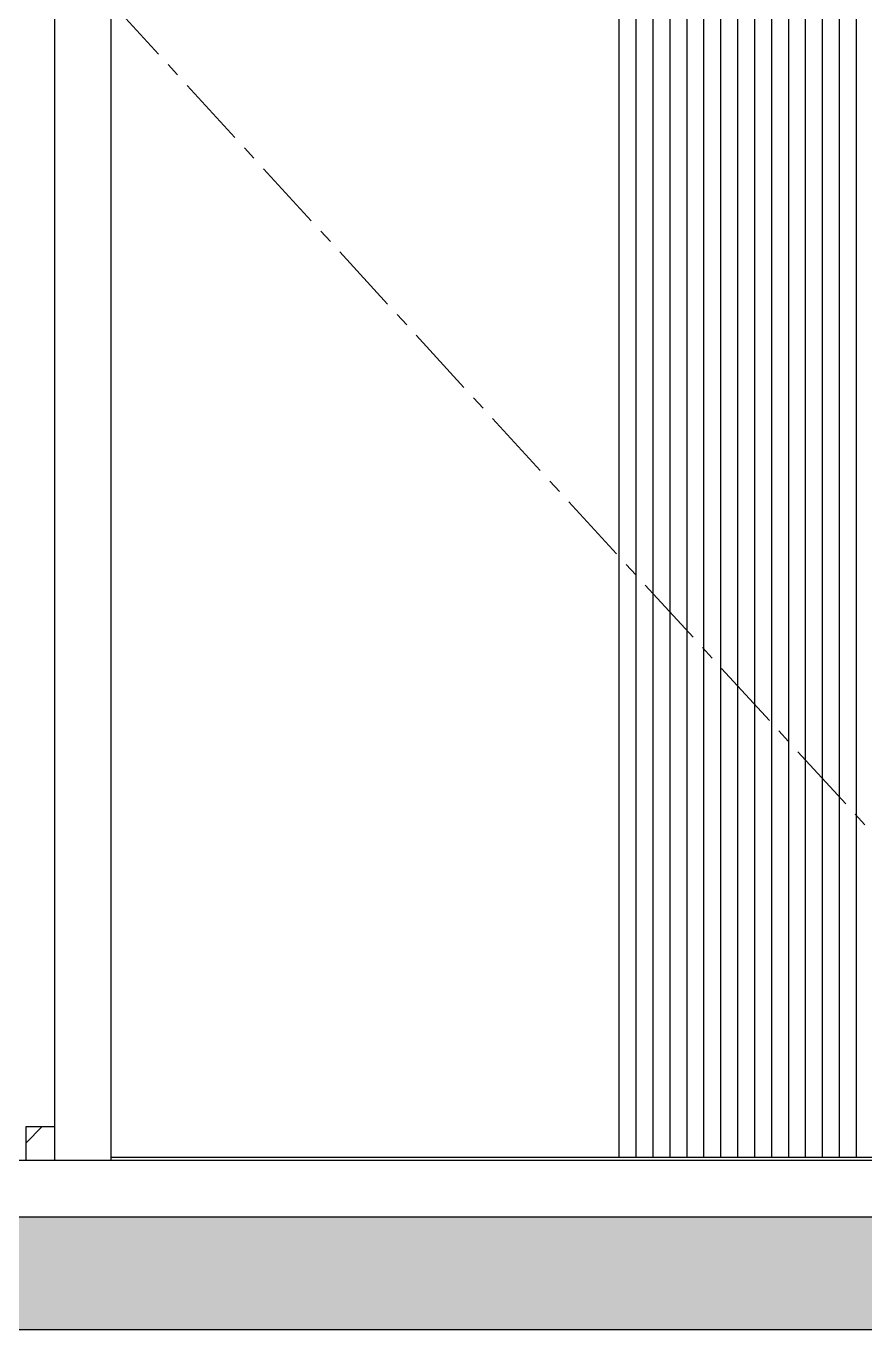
# Model space of a CAD drawing. Header units: millimetres. Extents: x -94739 to 67223, y -48947 to 34737.
# Drawn here: x -83063 to -82320, y -47258 to -46104 of the extents above; entities that cross this region are included whole.
import ezdxf

# ---------------------------------------------------------------- set-up
doc = ezdxf.new("R2010")
doc.units = ezdxf.units.MM
doc.linetypes.add('CENTER', pattern=[2, 1.25, -0.25, 0.25, -0.25])
for name, color, linetype in [('DT-深灰填充', 251, 'Continuous'), ('DT-通用', 200, 'Continuous'), ('EL', 1, 'Continuous')]:
    doc.layers.add(name, color=color, linetype=linetype)

# ---------------------------------------------------------------- blocks, each defined once
blk = doc.blocks.new('*U147')
at = {"layer": 'DT-深灰填充'}
blk.add_hatch(color=256, dxfattribs=at).paths.add_polyline_path([(0, -100), (4725, -100), (4725, 0), (0, 0)])
at = {"layer": 'DT-通用', "color": 200, "ltscale": 10}
blk.add_lwpolyline([(0, -100), (4725, -100), (4725, 0), (0, 0)], close=True, dxfattribs=at)
blk = doc.blocks.new('海龙_07258613')
at = {"color": 136, "linetype": 'CENTER', "ltscale": 50}
blk.add_lwpolyline([(-439.5, 850), (497.5, -175), (-439.5, -1197)], dxfattribs=at)
at = {"layer": 'EL', "color": 251, "ltscale": 300}
for p, q in [((-162.5, -1197), (-162.5, 850)), ((-147.5, -1197), (-147.5, 850)), ((-132.5, -1197), (-132.5, 850)), ((-117.5, -1197), (-117.5, 850)), ((-102.5, -1197), (-102.5, 850)), ((-87.5, -1197), (-87.5, 850)), ((-72.5, -1197), (-72.5, 850)), ((-57.5, -1197), (-57.5, 850)), ((-42.5, -1197), (-42.5, 850)), ((-27.5, -1197), (-27.5, 850)), ((-12.5, -1197), (-12.5, 850)), ((2.5, -1197), (2.5, 850)), ((17.5, -1197), (17.5, 850)), ((32.5, -1197), (32.5, 850)), ((47.5, -1197), (47.5, 850))]:
    blk.add_line(p, q, dxfattribs=at)
at = {"layer": 'EL', "color": 30, "ltscale": 300}
for p, q in [((497.5, -1197), (-442.5, -1197)), ((497.5, -1200), (547.5, -1200))]:
    blk.add_line(p, q, dxfattribs=at)
for points in [[(-492.5, -1200), (-492.5, 900), (547.5, 900), (547.5, -1200)], [(-442.5, -1200), (-442.5, 850), (497.5, 850), (497.5, -1200)]]:
    blk.add_lwpolyline(points, dxfattribs=at)
blk = doc.blocks.new('*U522')
h = blk.add_hatch()
h.set_pattern_fill('ANSI34', color=250, scale=4, angle=180)
h.set_pattern_definition([(225, (7497.79, 34955.12), (53.88154, -53.88154), []), (225, (7479.83, 34955.12), (53.88154, -53.88154), []), (225, (7461.87, 34955.12), (53.88154, -53.88154), []), (225, (7443.91, 34955.12), (53.88154, -53.88154), [])])
h.paths.add_polyline_path([(0, 30), (25, 30), (25, 0), (0, 0)])
at = {"color": 136}
blk.add_line((0, 30), (25, 30), dxfattribs=at)
at = {"layer": 'DT-通用', "color": 250, "ltscale": 10}
blk.add_lwpolyline([(0, 30), (25, 30), (25, 0), (0, 0)], close=True, dxfattribs=at)

msp = doc.modelspace()

# ---------------------------------------------------------------- linework, layer by layer
at = {"color": 160}
msp.add_lwpolyline([(-77717.8, -47037.9), (-77787.8, -47037.9), (-77787.8, -47127.9), (-78897.8, -47127.9), (-78897.8, -47107.9), (-83842.8, -47107.9)], dxfattribs=at)

# ---------------------------------------------------------------- block references
at = {"xscale": -1, "rotation": 359.9998479605043}
msp.add_blockref('海龙_07258613', (-82490.3, -45907.9), dxfattribs=at)
msp.add_blockref('*U522', (-83062.8, -47107.9))
at = {"xscale": -1}
msp.add_blockref('*U147', (-79117.8, -47157.9), dxfattribs=at)

doc.saveas('drawing.dxf')
